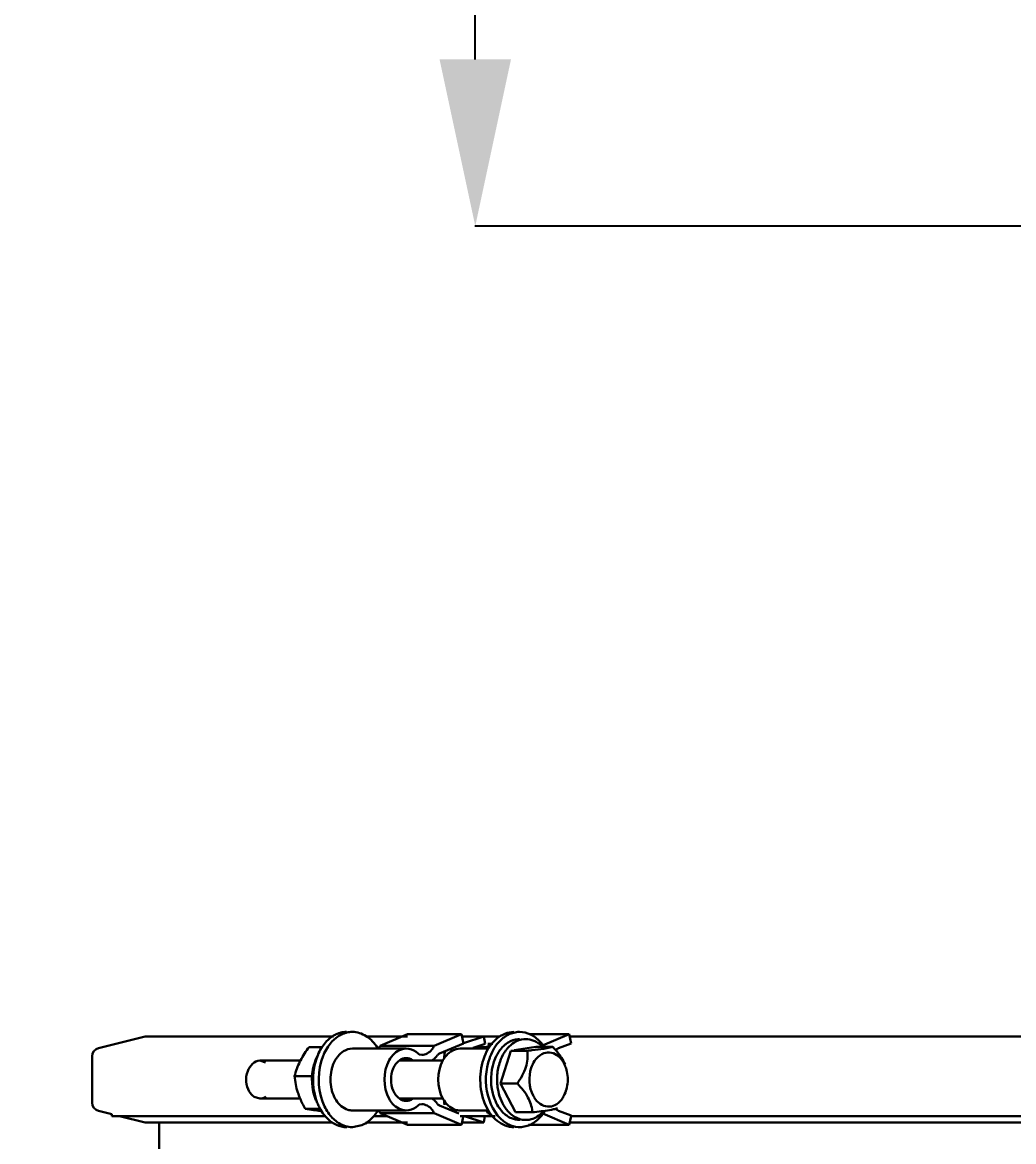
# Model space of a CAD drawing. Header units: millimetres. Extents: x 13935 to 21534, y -198 to 9202.
# Drawn here: x 14451 to 14659.2, y 1811.1 to 2046.2 of the extents above; entities that cross this region are included whole.
import ezdxf

# ---------------------------------------------------------------- set-up
doc = ezdxf.new("R2010")
doc.units = ezdxf.units.MM
doc.header["$LTSCALE"] = 326.7
doc.header["$PDMODE"] = 3
doc.header["$PDSIZE"] = 8
doc.layers.get('0').update_dxf_attribs({"linetype": 'CONTINUOUS'})
doc.layers.get('Defpoints').update_dxf_attribs({"linetype": 'CONTINUOUS'})
doc.styles.get("Standard").update_dxf_attribs({"font": 'calibri.ttf'})
doc.dimstyles.new('DIMSTYLE_1', dxfattribs={"dimtxt": 40, "dimasz": 35, "dimexe": 0.08, "dimexo": 1, "dimgap": 1, "dimtad": 1, "dimdsep": 46, "dimtxsty": 'Standard', "dimblk": '_FILLED', "dimblk1": '_FILLED', "dimblk2": '_FILLED', "dimcen": 0.09, "dimazin": 2, "dimtp": 0.01, "dimtm": 0.01, "dimtfac": 1, "dimtofl": 0, "dimtmove": 0, "dimatfit": 3, "dimldrblk": '_FILLED', "dimfxl": 1, "dimtolj": 1, "dimarcsym": 0})

# ---------------------------------------------------------------- blocks, each defined once
blk = doc.blocks.new('_FILLED')
at = {"color": 0, "linetype": 'ByBlock'}
blk.add_solid([(0, 0), (-1, 0.2143), (-1, -0.2143)], dxfattribs=at)
blk = doc.blocks.new('*D123')
at = {"color": 0, "linetype": 'Continuous', "lineweight": -2}
for p, q in [((14664.74, 2503.45), (14546.05, 2503.45)), ((14546.13, 2038.45), (14546.13, 2468.45)), ((14664.74, 2003.45), (14546.05, 2003.45))]:
    blk.add_line(p, q, dxfattribs=at)
at = {"layer": 'Defpoints', "color": 0}
for p in [(14546.13, 2503.45), (14665.74, 2503.45), (14665.74, 2003.45)]:
    blk.add_point(p, dxfattribs=at)
at = {"color": 0, "linetype": 'ByBlock', "lineweight": -2, "xscale": 35, "yscale": 35, "zscale": 35}
for p, rotation in [((14546.13, 2503.45), 90), ((14546.13, 2003.45), 270)]:
    blk.add_blockref('_FILLED', p, dxfattribs=dict(at, rotation=rotation))
at = {"color": 0, "lineweight": 30, "insert": (14491.79, 2253.11), "char_height": 40, "attachment_point": 2, "rotation": 90, "line_spacing_factor": 0.9}
blk.add_mtext('\\A1;B', dxfattribs=at)
blk = doc.blocks.new('*D131')
at = {"color": 0, "linetype": 'Continuous', "lineweight": -2}
for p, q in [((14747.24, 2761.19), (14349.34, 2761.19)), ((14349.42, 1387.48), (14349.42, 2726.19)), ((14273.24, 1352.48), (14349.5, 1352.48))]:
    blk.add_line(p, q, dxfattribs=at)
at = {"layer": 'Defpoints', "color": 0}
for p in [(14349.42, 2761.19), (14748.24, 2761.19), (14272.24, 1352.48)]:
    blk.add_point(p, dxfattribs=at)
at = {"color": 0, "linetype": 'ByBlock', "lineweight": -2, "xscale": 35, "yscale": 35, "zscale": 35}
for p, rotation in [((14349.42, 2761.19), 90), ((14349.42, 1352.48), 270)]:
    blk.add_blockref('_FILLED', p, dxfattribs=dict(at, rotation=rotation))
at = {"color": 0, "lineweight": 30, "insert": (14295.09, 2155.97), "char_height": 40, "attachment_point": 2, "rotation": 90, "line_spacing_factor": 0.9}
blk.add_mtext('\\A1;G', dxfattribs=at)

msp = doc.modelspace()

# ---------------------------------------------------------------- linework, layer by layer
at = {"color": 0, "linetype": 'Continuous', "lineweight": 30}
for p, q in [((14466.99566, 1830.76425), (14476.74601, 1833.22646)), ((14516.33483, 1833.22646), (14476.74601, 1833.22646)), ((14531.92236, 1833.22659), (14523.13828, 1833.22647)), ((14526.17384, 1831.24237), (14531.92235, 1833.68126)), ((14531.92235, 1833.68126), (14543.23606, 1833.68126)), ((14537.48755, 1831.24237), (14543.23606, 1833.68126)), ((14543.64243, 1831.76561), (14538.60672, 1829.62914)), ((14543.23606, 1833.68126), (14543.64243, 1831.76561)), ((14547.90957, 1833.2268), (14543.33248, 1833.22674)), ((14543.63729, 1831.78081), (14547.90964, 1833.22646)), ((14548.20199, 1831.67516), (14545.7156, 1830.83383)), ((14547.90964, 1833.22646), (14548.20199, 1831.67516)), ((14547.90964, 1833.22646), (14551.28227, 1833.22646)), ((14549.82134, 1831.67516), (14548.80126, 1831.67516)), ((14549.45323, 1831.51898), (14548.80126, 1831.24237)), ((14555.44044, 1832.67514), (14555.0838, 1832.65927)), ((14556.35659, 1832.65934), (14556.71323, 1832.67514)), ((14557.56173, 1833.68126), (14565.86348, 1833.68126)), ((14565.86348, 1833.68126), (14560.28629, 1831.31506)), ((14564.95012, 1831.23448), (14566.28179, 1831.70931)), ((14566.28179, 1831.70931), (14565.86348, 1833.68126)), ((15037.7295, 1833.22646), (14565.95989, 1833.22677)), ((14514.08159, 1830.99435), (14511.21936, 1830.99435)), ((14520.30791, 1830.67516), (14531.62162, 1830.67516)), ((14537.48755, 1831.24237), (14526.17384, 1831.24237)), ((14534.90546, 1829.34564), (14534.3338, 1829.42284)), ((14548.98536, 1830.67516), (14542.93532, 1830.67516)), ((14548.60648, 1830.97516), (14546.13327, 1830.97516)), ((14549.29986, 1831.24237), (14548.80126, 1831.24237)), ((14553.57161, 1830.21858), (14551.44693, 1823.33612)), ((14553.57161, 1830.21858), (14557.09794, 1830.21858)), ((14558.84859, 1831.05763), (14554.30314, 1830.33489)), ((14562.37491, 1831.05763), (14558.84859, 1831.05763)), ((14562.97879, 1830.36933), (14563.1721, 1830.45134)), ((14563.63237, 1830.7646), (14564.95012, 1831.23448)), ((14465.63775, 1829.01938), (14465.63775, 1819.33093)), ((14502.08055, 1827.78522), (14500.86247, 1828.17516)), ((14509.27498, 1828.17516), (14500.86247, 1828.17516)), ((14539.37026, 1828.17516), (14530.28844, 1828.17516)), ((14539.61966, 1829.01938), (14539.61966, 1828.63658)), ((14511.92439, 1824.86926), (14508.15206, 1824.86926)), ((14551.44693, 1823.33612), (14554.59923, 1817.29269)), ((14551.44693, 1823.33612), (14554.97326, 1823.33612)), ((14499.64439, 1820.56509), (14500.86247, 1820.17516)), ((14509.33605, 1820.17516), (14500.86247, 1820.17516)), ((14539.36837, 1820.17516), (14530.28556, 1820.17516)), ((14466.99704, 1817.58572), (14469.73776, 1816.89362)), ((14513.64837, 1818.05006), (14510.36926, 1818.05006)), ((14520.30791, 1817.67516), (14531.62162, 1817.67516)), ((14534.90546, 1819.00467), (14534.3338, 1818.92747)), ((14538.60672, 1818.72118), (14542.65397, 1817.00408)), ((14539.61966, 1819.71752), (14539.61966, 1819.33093)), ((14548.97822, 1817.67516), (14542.93532, 1817.67516)), ((14563.1721, 1817.89897), (14562.92103, 1818.00549)), ((14564.95343, 1817.11465), (14563.63237, 1817.58572)), ((14469.73776, 1816.47516), (14469.73776, 1816.89362)), ((14514.71334, 1816.47516), (14469.73776, 1816.47516)), ((14471.39486, 1816.47516), (14476.74601, 1815.12386)), ((14516.16213, 1815.12386), (14476.74601, 1815.12386)), ((14479.73775, 1808.07881), (14479.73775, 1815.12386)), ((14531.92235, 1815.12399), (14523.13208, 1815.12387)), ((14527.66533, 1816.47516), (14524.71361, 1816.47516)), ((14531.92235, 1814.66906), (14526.17384, 1817.10794)), ((14526.17384, 1817.10794), (14537.48755, 1817.10794)), ((14543.23606, 1814.66906), (14537.48755, 1817.10794)), ((14542.93869, 1816.47516), (14550.29275, 1816.47516)), ((14543.64243, 1816.58471), (14543.23606, 1814.66906)), ((14547.90863, 1815.1242), (14543.3326, 1815.12414)), ((14547.90964, 1815.12386), (14543.85428, 1816.49608)), ((14548.1643, 1816.47516), (14547.90964, 1815.12386)), ((14548.80126, 1817.10794), (14549.4958, 1816.81327)), ((14548.80126, 1817.10794), (14549.28109, 1817.10794)), ((14558.12555, 1817.29269), (14554.59922, 1817.29269)), ((14557.09122, 1815.69104), (14556.73459, 1815.67517)), ((14560.31931, 1817.02125), (14565.86348, 1814.66906)), ((14566.28179, 1816.641), (14564.95343, 1817.11465)), ((14565.86348, 1814.66906), (14566.24661, 1816.47516)), ((15037.7295, 1815.12386), (14565.95995, 1815.12386)), ((14566.28179, 1816.47516), (15044.73926, 1816.47516)), ((14522.32465, 1814.59051), (14520.31627, 1814.17516)), ((14543.23606, 1814.66906), (14531.92235, 1814.66906)), ((14565.86348, 1814.66906), (14557.31625, 1814.66906))]:
    msp.add_line(p, q, dxfattribs=at)
for points in [[(14562.37405, 1831.05817), (14562.44697, 1830.9827), (14562.51968, 1830.90646), (14562.59217, 1830.82943)], [(14558.12555, 1817.29269), (14558.11902, 1817.36822), (14558.11165, 1817.44592), (14558.10369, 1817.52265)]]:
    msp.add_lwpolyline(points, dxfattribs=at)
for centre, radius, start, end in [((14520.40224, 1828.74768), 5.43865, 106.6260955, 112.8402734), ((14519.11117, 1829.14777), 5.02698, 90.1567802, 93.4743497), ((14520.35675, 1828.89442), 5.28503, 103.3688757, 106.6087861), ((14555.45004, 1829.21766), 4.95751, 89.9581667, 94.314682), ((14521.47701, 1827.08161), 7.43172, 129.4558954, 136.3957681), ((14521.00889, 1827.65119), 6.69445, 122.1167316, 129.4603476), ((14555.92489, 1827.9854), 6.29118, 118.8253952, 125.8608494), ((14553.20828, 1826.1293), 8.8677, 34.5122614, 39.7884683), ((14467.43775, 1829.01938), 1.8, 104.2178116, 180), ((14523.27999, 1824.98435), 11.11763, 154.9884094, 156.4175137), ((14524.65529, 1824.90633), 11.30759, 155.0012329, 158.1396869), ((14517.34718, 1825.63282), 9.74089, 31.2853122, 32.0650668), ((14541.99394, 1829.02087), 2.37429, 166.8524495, 180.0357526), ((14558.96407, 1825.59823), 7.94753, 143.3619241, 148.2321438), ((14548.59411, 1817.5707), 19.28232, 43.4434881, 44.3825337), ((14554.01355, 1822.14606), 12.17986, 35.187227, 36.3027607), ((14554.91279, 1822.83795), 11.04724, 34.0321171, 34.9397065), ((14522.44858, 1821.33334), 14.73375, 152.3290426, 153.3943783), ((14521.86986, 1825.36283), 5.89683, 140.7700834, 147.5814739), ((14560.14309, 1824.7607), 11.68191, 158.7564692, 160.0807072), ((14555.25305, 1823.06755), 10.63677, 32.2003202, 34.0329608), ((14524.11045, 1824.30883), 8.38602, 164.8553362, 167.2293232), ((14562.66107, 1824.17643), 11.9475, 175.3892845, 189.5832706), ((14558.26607, 1824.31021), 7.28074, 14.0307672, 15.1741517), ((14558.12752, 1824.27606), 7.42344, 12.1575506, 14.0272171), ((14524.07806, 1824.03307), 8.35255, 193.226066, 195.2761263), ((14557.62179, 1824.17053), 7.93841, 356.3729949, 357.8701556), ((14557.57903, 1824.1717), 7.98119, 357.8731678, 0.1949876), ((14523.90883, 1823.63674), 11.80225, 198.4926537, 202.7447218), ((14467.43775, 1819.33093), 1.8, 180, 255.7821884), ((14522.8014, 1895.82199), 78.78215, 262.5605198, 263.519468), ((14523.24068, 1823.35522), 11.07721, 202.7379832, 207.3540986), ((14517.33167, 1822.72646), 9.75881, 327.9440622, 328.7157339), ((14557.09706, 1822.30229), 7.20183, 218.8785761, 220.5196583), ((14548.14191, 1913.18822), 96.41382, 275.9436285, 277.0670379), ((14552.27675, 1879.29855), 62.27295, 277.1278, 277.5004183), ((14520.77393, 1820.34422), 6.26952, 236.6476712, 238.512965), ((14556.46627, 1820.69536), 5.06609, 294.4523373, 301.5651309), ((14519.10041, 1819.15741), 4.98174, 264.393552, 270.1584806), ((14555.45234, 1819.15811), 4.98287, 266.1211424, 269.9570598), ((14555.452, 1819.13355), 4.95831, 269.9607888, 274.3128995)]:
    msp.add_arc(centre, radius, start, end, dxfattribs=at)
for points, knots in [([(14517.08907, 1833.75989), (14517.16865, 1833.79338), (14517.32888, 1833.85641), (14517.49193, 1833.91175), (14517.57379, 1833.93735)], [0, 0, 0, 0, 0.501649827, 1, 1, 1, 1]), ([(14520.3075, 1834.17515), (14521.31865, 1834.17558), (14523.50421, 1833.45755), (14524.99106, 1831.77939), (14525.60206, 1830.80409)], [0, 0, 0, 0, 0.467684968, 1, 1, 1, 1]), ([(14554.24903, 1834.17492), (14552.96278, 1834.17549), (14550.13103, 1832.94609), (14548.60784, 1830.42072), (14548.0529, 1828.99344)], [0, 0, 0, 0, 0.456503969, 1, 1, 1, 1]), ([(14552.2394, 1833.08403), (14551.91851, 1832.85258), (14550.62723, 1831.73388), (14549.72819, 1830.21049), (14549.25498, 1828.99344)], [0, 0, 0, 0, 0.232538843, 1, 1, 1, 1]), ([(14560.02233, 1831.80424), (14559.97029, 1831.86661), (14559.86495, 1831.98923), (14559.75598, 1832.10864), (14559.70088, 1832.16719)], [0, 0, 0, 0, 0.502572137, 1, 1, 1, 1]), ([(14513.09946, 1829.41315), (14512.71561, 1828.71937), (14511.5269, 1825.67694), (14511.71195, 1822.11086), (14512.66173, 1819.84395)], [0, 0, 0, 0, 0.243910966, 1, 1, 1, 1]), ([(14531.62498, 1830.67515), (14531.27852, 1830.67556), (14529.77205, 1830.43412), (14528.58297, 1829.21803), (14528.02029, 1828.21366)], [0, 0, 0, 0, 0.231328751, 1, 1, 1, 1]), ([(14534.3338, 1829.42284), (14534.14485, 1829.61815), (14533.39064, 1830.28795), (14532.36276, 1830.67427), (14531.62498, 1830.67515)], [0, 0, 0, 0, 0.269183989, 1, 1, 1, 1]), ([(14537.48755, 1831.24237), (14537.34898, 1830.9615), (14536.78756, 1830.02671), (14535.68998, 1829.34274), (14534.90546, 1829.34626)], [0, 0, 0, 0, 0.285312537, 1, 1, 1, 1]), ([(14539.33474, 1828.21497), (14539.54107, 1828.58307), (14540.36992, 1829.81385), (14541.86912, 1830.67645), (14542.93876, 1830.67515)], [0, 0, 0, 0, 0.282897803, 1, 1, 1, 1]), ([(14551.31354, 1830.34046), (14550.91791, 1829.80919), (14549.53003, 1827.33528), (14549.24611, 1824.31514), (14549.60687, 1822.19034)], [0, 0, 0, 0, 0.235093306, 1, 1, 1, 1]), ([(14551.63329, 1830.74011), (14551.578, 1830.67582), (14551.46907, 1830.54443), (14551.36481, 1830.40931), (14551.31354, 1830.34046)], [0, 0, 0, 0, 0.496916576, 1, 1, 1, 1]), ([(14552.5868, 1830.34098), (14552.63801, 1830.40973), (14552.74213, 1830.54465), (14552.8509, 1830.67585), (14552.90611, 1830.74004)], [0, 0, 0, 0, 0.503079239, 1, 1, 1, 1]), ([(14554.97326, 1823.33612), (14555.70937, 1824.39607), (14556.96432, 1826.55884), (14557.18654, 1829.06898), (14557.09794, 1830.21858)], [0, 0, 0, 0, 0.528131242, 1, 1, 1, 1]), ([(14557.09794, 1830.21858), (14557.41348, 1830.25196), (14558.56598, 1830.37793), (14559.7175, 1830.51904), (14560.54871, 1830.65436)], [0, 0, 0, 0, 0.273661861, 1, 1, 1, 1]), ([(14560.54871, 1830.65436), (14560.74825, 1830.68684), (14561.36234, 1830.79422), (14561.97345, 1830.92919), (14562.37491, 1831.05763)], [0, 0, 0, 0, 0.324156024, 1, 1, 1, 1]), ([(14563.1721, 1830.45134), (14563.2052, 1830.48694), (14563.27417, 1830.55371), (14563.3501, 1830.61249), (14563.38905, 1830.63912)], [0, 0, 0, 0, 0.50742653, 1, 1, 1, 1]), ([(14565.29297, 1826.21597), (14565.20359, 1826.5455), (14564.7971, 1827.72157), (14564.01867, 1828.80957), (14563.26707, 1829.31676)], [0, 0, 0, 0, 0.273550529, 1, 1, 1, 1]), ([(14563.38905, 1830.63912), (14563.42744, 1830.66537), (14563.50602, 1830.71263), (14563.59004, 1830.7495), (14563.63237, 1830.7646)], [0, 0, 0, 0, 0.508550823, 1, 1, 1, 1]), ([(14563.96783, 1829.16471), (14564.01762, 1829.09407), (14564.11522, 1828.95237), (14564.20953, 1828.80846), (14564.25559, 1828.73628)], [0, 0, 0, 0, 0.502322551, 1, 1, 1, 1]), ([(14500.86247, 1828.17514), (14499.72429, 1828.17681), (14497.5769, 1825.69807), (14497.9569, 1822.90143), (14498.65705, 1821.67072)], [0, 0, 0, 0, 0.445629122, 1, 1, 1, 1]), ([(14515.44852, 1816.91064), (14514.85096, 1817.71001), (14512.90653, 1821.45998), (14512.97272, 1826.1577), (14514.16078, 1829.11666)], [0, 0, 0, 0, 0.238389049, 1, 1, 1, 1]), ([(14516.70659, 1828.21367), (14516.73619, 1828.26651), (14516.79655, 1828.37089), (14516.85982, 1828.47352), (14516.89202, 1828.52412)], [0, 0, 0, 0, 0.502454094, 1, 1, 1, 1]), ([(14530.26267, 1820.10652), (14529.02584, 1820.93139), (14527.85295, 1824.1767), (14529.02771, 1827.42188), (14530.26507, 1828.24538)], [0, 0, 0, 0, 0.500055085, 1, 1, 1, 1]), ([(14548.0529, 1828.99344), (14547.44272, 1827.4241), (14546.87919, 1824.01373), (14547.79282, 1819.17258), (14550.26086, 1815.32917), (14553.00181, 1814.17491), (14554.24903, 1814.17547)], [0, 0, 0, 0, 0.276775392, 0.552391229, 0.794987273, 1, 1, 1, 1]), ([(14549.16007, 1828.74068), (14548.24573, 1826.21795), (14547.95979, 1820.94368), (14550.76069, 1816.07977), (14552.78634, 1814.91288)], [0, 0, 0, 0, 0.534416354, 1, 1, 1, 1]), ([(14549.60687, 1822.19034), (14549.67804, 1821.77114), (14550.03352, 1820.20488), (14550.7486, 1818.70203), (14551.4906, 1817.7819)], [0, 0, 0, 0, 0.264554067, 1, 1, 1, 1]), ([(14564.22645, 1819.94003), (14564.41921, 1820.18491), (14565.14146, 1821.30758), (14565.47992, 1822.6525), (14565.5443, 1823.66834)], [0, 0, 0, 0, 0.234402027, 1, 1, 1, 1]), ([(14516.90119, 1819.81184), (14516.86746, 1819.86451), (14516.80126, 1819.97142), (14516.73822, 1820.08022), (14516.70733, 1820.13533)], [0, 0, 0, 0, 0.497435711, 1, 1, 1, 1]), ([(14520.31134, 1817.67516), (14519.99026, 1817.67477), (14518.60731, 1817.87885), (14517.47026, 1818.92316), (14516.90119, 1819.81184)], [0, 0, 0, 0, 0.233286993, 1, 1, 1, 1]), ([(14528.02103, 1820.13534), (14528.22736, 1819.76725), (14529.05621, 1818.53646), (14530.55541, 1817.67387), (14531.62505, 1817.67516)], [0, 0, 0, 0, 0.282897803, 1, 1, 1, 1]), ([(14542.93869, 1817.67517), (14542.59223, 1817.67476), (14541.08576, 1817.91619), (14539.89668, 1819.13228), (14539.334, 1820.13665)], [0, 0, 0, 0, 0.231328751, 1, 1, 1, 1]), ([(14558.28595, 1820.80199), (14558.3248, 1820.72698), (14558.40508, 1820.57969), (14558.4918, 1820.43608), (14558.53646, 1820.36585)], [0, 0, 0, 0, 0.503694698, 1, 1, 1, 1]), ([(14510.36926, 1818.05006), (14510.52877, 1818.02056), (14511.27, 1817.88879), (14512.01519, 1817.77993), (14512.60077, 1817.70301)], [0, 0, 0, 0, 0.215475481, 1, 1, 1, 1]), ([(14516.29724, 1814.99784), (14516.00461, 1815.17704), (14514.81807, 1816.0462), (14513.91838, 1817.26861), (14513.40208, 1818.26537)], [0, 0, 0, 0, 0.234116962, 1, 1, 1, 1]), ([(14525.60256, 1817.547), (14525.39017, 1817.20786), (14524.53053, 1816.0011), (14523.32342, 1815.01082), (14522.32465, 1814.59051)], [0, 0, 0, 0, 0.26968892, 1, 1, 1, 1]), ([(14531.62505, 1817.67516), (14532.3628, 1817.67605), (14533.39067, 1818.06236), (14534.14485, 1818.73216), (14534.3338, 1818.92747)], [0, 0, 0, 0, 0.730807822, 1, 1, 1, 1]), ([(14537.48755, 1817.10794), (14537.34899, 1817.3888), (14536.78746, 1818.32352), (14535.68997, 1819.00741), (14534.90546, 1819.004)], [0, 0, 0, 0, 0.285302194, 1, 1, 1, 1]), ([(14539.67024, 1818.84173), (14539.6534, 1818.92182), (14539.62817, 1819.08436), (14539.61966, 1819.24862), (14539.61966, 1819.33093)], [0, 0, 0, 0, 0.498550082, 1, 1, 1, 1]), ([(14551.62235, 1817.6232), (14551.66358, 1817.57496), (14551.74694, 1817.48006), (14551.83289, 1817.38749), (14551.8763, 1817.34205)], [0, 0, 0, 0, 0.502390888, 1, 1, 1, 1]), ([(14553.15127, 1817.3398), (14553.10753, 1817.38554), (14553.02093, 1817.47873), (14552.93697, 1817.57429), (14552.89544, 1817.62286)], [0, 0, 0, 0, 0.497591148, 1, 1, 1, 1]), ([(14562.57995, 1817.91607), (14562.43489, 1817.88446), (14561.7144, 1817.74007), (14560.98665, 1817.635), (14560.40545, 1817.55842)], [0, 0, 0, 0, 0.202080558, 1, 1, 1, 1]), ([(14552.78634, 1814.91288), (14552.84959, 1814.87645), (14552.97687, 1814.80614), (14553.10665, 1814.74057), (14553.17185, 1814.70917)], [0, 0, 0, 0, 0.502141442, 1, 1, 1, 1])]:
    msp.add_open_spline(points, degree=3, knots=knots, dxfattribs=at)
for points in [[(14517.57379, 1833.93735), (14517.97263, 1834.0621), (14518.3894, 1834.14021), (14518.80652, 1834.16551)], [(14519.13475, 1834.03623), (14519.51774, 1834.12722), (14519.91385, 1834.17498), (14520.3075, 1834.17515)], [(14555.07706, 1834.16112), (14554.31786, 1834.1039), (14553.55909, 1833.86337), (14552.89165, 1833.49705)], [(14557.72797, 1833.64231), (14557.02633, 1833.97991), (14556.23229, 1834.17459), (14555.45366, 1834.17517)], [(14514.0042, 1831.09937), (14514.27005, 1831.49119), (14514.56659, 1831.8645), (14514.89346, 1832.20706)], [(14514.89346, 1832.20706), (14515.3282, 1832.66266), (14515.82353, 1833.07011), (14516.36449, 1833.39249)], [(14515.20084, 1831.09134), (14515.46809, 1831.4861), (14515.76645, 1831.86216), (14516.09555, 1832.20706)], [(14516.36449, 1833.39249), (14516.59711, 1833.53113), (14516.83947, 1833.65485), (14517.08907, 1833.75989)], [(14517.44981, 1833.32117), (14517.7179, 1833.48898), (14517.99963, 1833.63721), (14518.29115, 1833.75989)], [(14552.41452, 1831.51059), (14552.13283, 1831.2773), (14551.87176, 1831.01743), (14551.63329, 1830.74011)], [(14553.04416, 1831.96382), (14552.82412, 1831.82798), (14552.61368, 1831.67554), (14552.41452, 1831.51059)], [(14552.90611, 1830.74004), (14553.3147, 1831.21519), (14553.79362, 1831.64243), (14554.32763, 1831.97037)], [(14555.0838, 1832.65927), (14554.36816, 1832.5973), (14553.65539, 1832.34115), (14553.04416, 1831.96382)], [(14554.32763, 1831.97037), (14554.93627, 1832.34414), (14555.645, 1832.59772), (14556.35659, 1832.65934)], [(14556.71323, 1832.67499), (14557.29716, 1832.67587), (14557.89107, 1832.55076), (14558.42983, 1832.32557)], [(14559.70088, 1832.16719), (14559.13819, 1832.76522), (14558.46791, 1833.28629), (14557.72797, 1833.64231)], [(14558.42983, 1832.32557), (14558.75127, 1832.19122), (14559.05908, 1832.02036), (14559.34637, 1831.82329)], [(14559.34637, 1831.82329), (14559.69074, 1831.58706), (14560.00972, 1831.31064), (14560.29822, 1831.0087)], [(14511.21936, 1830.99435), (14510.54785, 1830.10009), (14509.91919, 1829.16605), (14509.39994, 1828.1756)], [(14512.716, 1819.89326), (14511.70569, 1822.91071), (14511.81762, 1826.51591), (14513.09085, 1829.43217)], [(14513.20495, 1829.68491), (14513.43395, 1830.17566), (14513.70014, 1830.65123), (14514.0042, 1831.09937)], [(14514.40703, 1829.68491), (14514.63466, 1830.17274), (14514.89905, 1830.64556), (14515.20084, 1831.09134)], [(14517.30209, 1829.09219), (14517.63384, 1829.49756), (14518.02981, 1829.8626), (14518.47627, 1830.13657)], [(14518.47627, 1830.13657), (14519.0196, 1830.46997), (14519.67381, 1830.67591), (14520.31127, 1830.67515)], [(14525.83859, 1830.67143), (14525.96451, 1830.85268), (14526.07619, 1831.04445), (14526.17384, 1831.24237)], [(14537.10292, 1828.13769), (14537.49774, 1828.44427), (14537.84337, 1828.82034), (14538.1321, 1829.22839)], [(14538.60672, 1829.62914), (14538.42305, 1829.55121), (14538.23411, 1829.39581), (14538.18762, 1829.20178)], [(14539.68189, 1829.56092), (14539.72248, 1829.73361), (14539.78387, 1829.90314), (14539.86686, 1830.05993)], [(14548.80126, 1831.24237), (14548.69393, 1831.02483), (14548.56927, 1830.8148), (14548.42754, 1830.61794)], [(14551.34473, 1827.96698), (14551.56747, 1828.59884), (14551.85405, 1829.21309), (14552.20717, 1829.78243)], [(14560.14577, 1829.52361), (14559.52281, 1829.20017), (14558.99481, 1828.67196), (14558.60502, 1828.08821)], [(14561.74281, 1829.86411), (14561.20001, 1829.9047), (14560.62885, 1829.77443), (14560.14577, 1829.52361)], [(14563.26707, 1829.31676), (14562.81958, 1829.61874), (14562.28116, 1829.82386), (14561.74281, 1829.86411)], [(14562.59217, 1830.82943), (14563.03091, 1830.3621), (14563.44983, 1829.87379), (14563.8293, 1829.35717)], [(14562.5941, 1830.82996), (14563.08898, 1830.30734), (14563.55665, 1829.75491), (14563.96882, 1829.16486)], [(14509.27498, 1827.93181), (14508.78812, 1826.95959), (14508.41642, 1825.92394), (14508.15206, 1824.86926)], [(14516.01569, 1826.49973), (14516.17669, 1827.0943), (14516.40552, 1827.67627), (14516.70659, 1828.21367)], [(14528.02029, 1828.21366), (14526.70419, 1825.86443), (14526.70441, 1822.48429), (14528.02103, 1820.13534)], [(14530.26507, 1828.24538), (14530.66038, 1828.50847), (14531.14842, 1828.6755), (14531.62328, 1828.67512)], [(14531.62328, 1828.67512), (14532.09006, 1828.67475), (14532.56941, 1828.51302), (14532.95978, 1828.2571)], [(14539.334, 1820.13665), (14538.0179, 1822.48588), (14538.01812, 1825.86603), (14539.33474, 1828.21497)], [(14550.75224, 1825.13683), (14550.82954, 1826.09756), (14551.0243, 1827.05797), (14551.34473, 1827.96698)], [(14558.60502, 1828.08821), (14558.30446, 1827.63807), (14558.06942, 1827.14008), (14557.89638, 1826.62723)], [(14564.25378, 1828.73568), (14564.53535, 1828.28846), (14564.78492, 1827.81825), (14564.98655, 1827.32975)], [(14564.25559, 1828.73628), (14564.54015, 1828.29028), (14564.79118, 1827.81943), (14564.98898, 1827.32875)], [(14508.15206, 1824.86926), (14508.26803, 1823.71496), (14508.48906, 1822.56214), (14508.85015, 1821.45966)], [(14515.94706, 1822.12206), (14515.63879, 1823.43315), (14515.634, 1824.84907), (14515.93188, 1826.16255)], [(14557.89638, 1826.62723), (14557.27421, 1824.78328), (14557.39088, 1822.53002), (14558.28595, 1820.80199)], [(14565.56017, 1824.19886), (14565.55832, 1824.74885), (14565.50034, 1825.3018), (14565.38447, 1825.83944)], [(14552.34585, 1818.35212), (14551.58789, 1819.49165), (14551.10969, 1820.83818), (14550.88031, 1822.1874)], [(14557.20582, 1820.41788), (14556.62501, 1821.49617), (14555.82189, 1822.45301), (14554.97326, 1823.33612)], [(14498.65705, 1821.67072), (14498.90137, 1821.24125), (14499.23482, 1820.84148), (14499.64439, 1820.56509)], [(14500.86247, 1820.17517), (14501.29583, 1820.17454), (14501.74174, 1820.33183), (14502.09874, 1820.57748)], [(14508.85015, 1821.45966), (14508.99064, 1821.02435), (14509.15301, 1820.5958), (14509.33052, 1820.17423)], [(14509.33052, 1820.17423), (14509.63638, 1819.44782), (14509.98952, 1818.74073), (14510.36926, 1818.05006)], [(14516.70733, 1820.13533), (14516.40895, 1820.66766), (14516.18147, 1821.24374), (14516.02063, 1821.83242)], [(14531.62347, 1819.67519), (14531.14763, 1819.67476), (14530.65855, 1819.8425), (14530.26267, 1820.10652)], [(14532.96128, 1820.09418), (14532.57064, 1819.83773), (14532.09076, 1819.67561), (14531.62347, 1819.67519)], [(14537.10303, 1820.21245), (14537.4978, 1819.90592), (14537.8434, 1819.52992), (14538.1321, 1819.12193)], [(14557.80317, 1819.00059), (14557.65184, 1819.49042), (14557.44894, 1819.96651), (14557.20582, 1820.41788)], [(14558.53646, 1820.36585), (14558.86457, 1819.84991), (14559.29063, 1819.37575), (14559.79746, 1819.03373)], [(14562.87149, 1818.80442), (14563.39866, 1819.0678), (14563.86195, 1819.47698), (14564.22645, 1819.94003)], [(14526.17384, 1817.10794), (14526.0762, 1817.30586), (14525.96451, 1817.49763), (14525.8386, 1817.67888)], [(14538.1321, 1819.12193), (14538.24065, 1818.96852), (14538.41418, 1818.75919), (14538.59694, 1818.80292)], [(14548.80126, 1817.10794), (14548.69392, 1817.3255), (14548.56926, 1817.53556), (14548.42753, 1817.73245)], [(14552.89544, 1817.62286), (14552.69763, 1817.85421), (14552.51442, 1818.09867), (14552.34585, 1818.35212)], [(14558.10369, 1817.52265), (14558.04968, 1818.02247), (14557.95157, 1818.52026), (14557.80317, 1819.00059)], [(14560.42542, 1817.47841), (14560.04338, 1817.0562), (14559.60354, 1816.67658), (14559.1182, 1816.37883)], [(14559.79746, 1819.03373), (14560.24536, 1818.73148), (14560.78407, 1818.52521), (14561.32295, 1818.48547)], [(14560.10898, 1816.65133), (14560.32858, 1816.92346), (14560.53171, 1817.20953), (14560.71867, 1817.50505)], [(14561.32295, 1818.48547), (14561.84854, 1818.4467), (14562.40004, 1818.56888), (14562.87149, 1818.80442)], [(14563.40253, 1818.13173), (14563.13256, 1818.04534), (14562.85691, 1817.97642), (14562.57995, 1817.91607)], [(14563.63237, 1817.58572), (14563.45756, 1817.64805), (14563.29847, 1817.76306), (14563.1721, 1817.89897)], [(14516.32226, 1815.91566), (14516.00461, 1816.22212), (14515.7128, 1816.55711), (14515.44852, 1816.91064)], [(14517.32704, 1815.10726), (14516.96795, 1815.34357), (14516.63162, 1815.61719), (14516.32226, 1815.91566)], [(14551.8763, 1817.34205), (14552.39589, 1816.79812), (14553.02487, 1816.33113), (14553.71702, 1816.0366)], [(14554.10179, 1816.52682), (14553.75794, 1816.76261), (14553.43941, 1817.03848), (14553.15127, 1817.3398)], [(14553.71702, 1816.0366), (14554.26352, 1815.80405), (14554.86787, 1815.67448), (14555.46179, 1815.67539)], [(14556.73459, 1815.67539), (14555.81224, 1815.67402), (14554.86246, 1816.00519), (14554.10179, 1816.52682)], [(14558.5633, 1816.08368), (14558.10085, 1815.87381), (14557.59718, 1815.73486), (14557.09122, 1815.69104)], [(14558.00825, 1814.85206), (14558.81672, 1815.29525), (14559.52998, 1815.93383), (14560.10898, 1816.65133)], [(14517.44634, 1814.45459), (14517.04539, 1814.5915), (14516.65856, 1814.77658), (14516.29724, 1814.99784)], [(14518.61371, 1814.1995), (14518.21731, 1814.23843), (14517.82328, 1814.32588), (14517.44634, 1814.45459)], [(14520.31627, 1814.17569), (14519.33811, 1814.17306), (14518.3335, 1814.48701), (14517.49932, 1814.99784)], [(14553.17185, 1814.70917), (14553.7762, 1814.41805), (14554.44599, 1814.23199), (14555.11527, 1814.18665)], [(14555.82488, 1814.18928), (14556.23567, 1814.22023), (14556.64522, 1814.3031), (14557.03698, 1814.43053)], [(14557.03698, 1814.43053), (14557.3726, 1814.5397), (14557.69877, 1814.6824), (14558.00825, 1814.85206)]]:
    msp.add_open_spline(points, degree=3, dxfattribs=at)

# ---------------------------------------------------------------- dimensions: what is measured, and where the dimension line sits
for base, p1, p2, text, picture, middle in [((14349.42039, 2761.18516), (14272.23775, 1352.47516), (14748.23775, 2761.18516), 'G', '*D131', (14349.42039, 2155.96652)), ((14546.1266, 2503.44981), (14665.73775, 2003.44981), (14665.73775, 2503.44981), 'B', '*D123', (14546.1266, 2253.10934))]:
    dim = msp.add_linear_dim(base=base, p1=p1, p2=p2, angle=90, text=text, dimstyle='DIMSTYLE_1', dxfattribs=at)
    dim.commit()
    dim.dimension.update_dxf_attribs({"geometry": picture, "text_midpoint": middle, "dimtype": 160})

doc.saveas('drawing.dxf')
